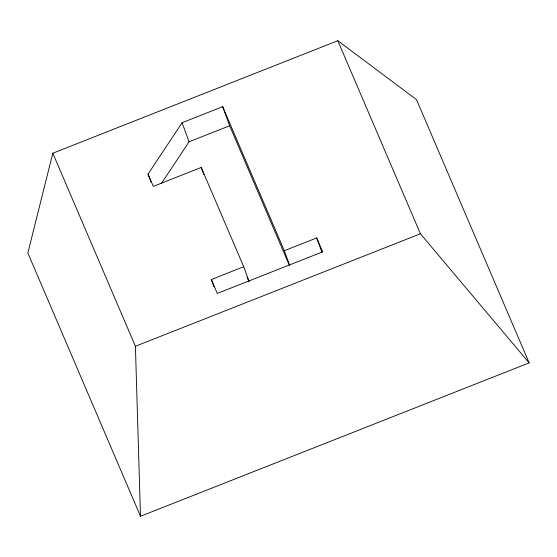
<?xml version="1.0" encoding="UTF-8"?>
<svg xmlns="http://www.w3.org/2000/svg" width="557" height="557" viewBox="0 0 557 557"><rect width="100%" height="100%" fill="white"/><g stroke="black" fill="none" stroke-linecap="round" stroke-linejoin="round"><path stroke-width="0.84" d="M52.804 153.217L27.85 253.017L140.496 516.276L529.15 362.879L416.504 99.626L337.82 40.724L52.804 153.217L135.414 346.266L140.496 516.276M150.961 182.035L148.051 174.09L182.09 122.7L222.675 106.686L284.307 250.72L289.543 265.021M161.265 183.754L189.074 141.777L229.658 125.764L289.243 265.021M249.251 281.835L243.722 266.733L201.244 167.455L153.307 186.372L148.051 174.09M213.958 286.667L211.34 279.517L243.722 266.733M284.307 250.72L316.696 237.936L322.649 251.855L217.293 293.435L211.34 279.517M135.414 346.266L420.424 233.78L529.15 362.879M337.82 40.724L420.424 233.78M246.967 277.073L248.325 280.248M316.696 237.936L321.932 252.237M222.675 106.686L229.658 125.764M201.244 167.455L203.862 174.606M182.09 122.7L189.074 141.777"/></g></svg>
